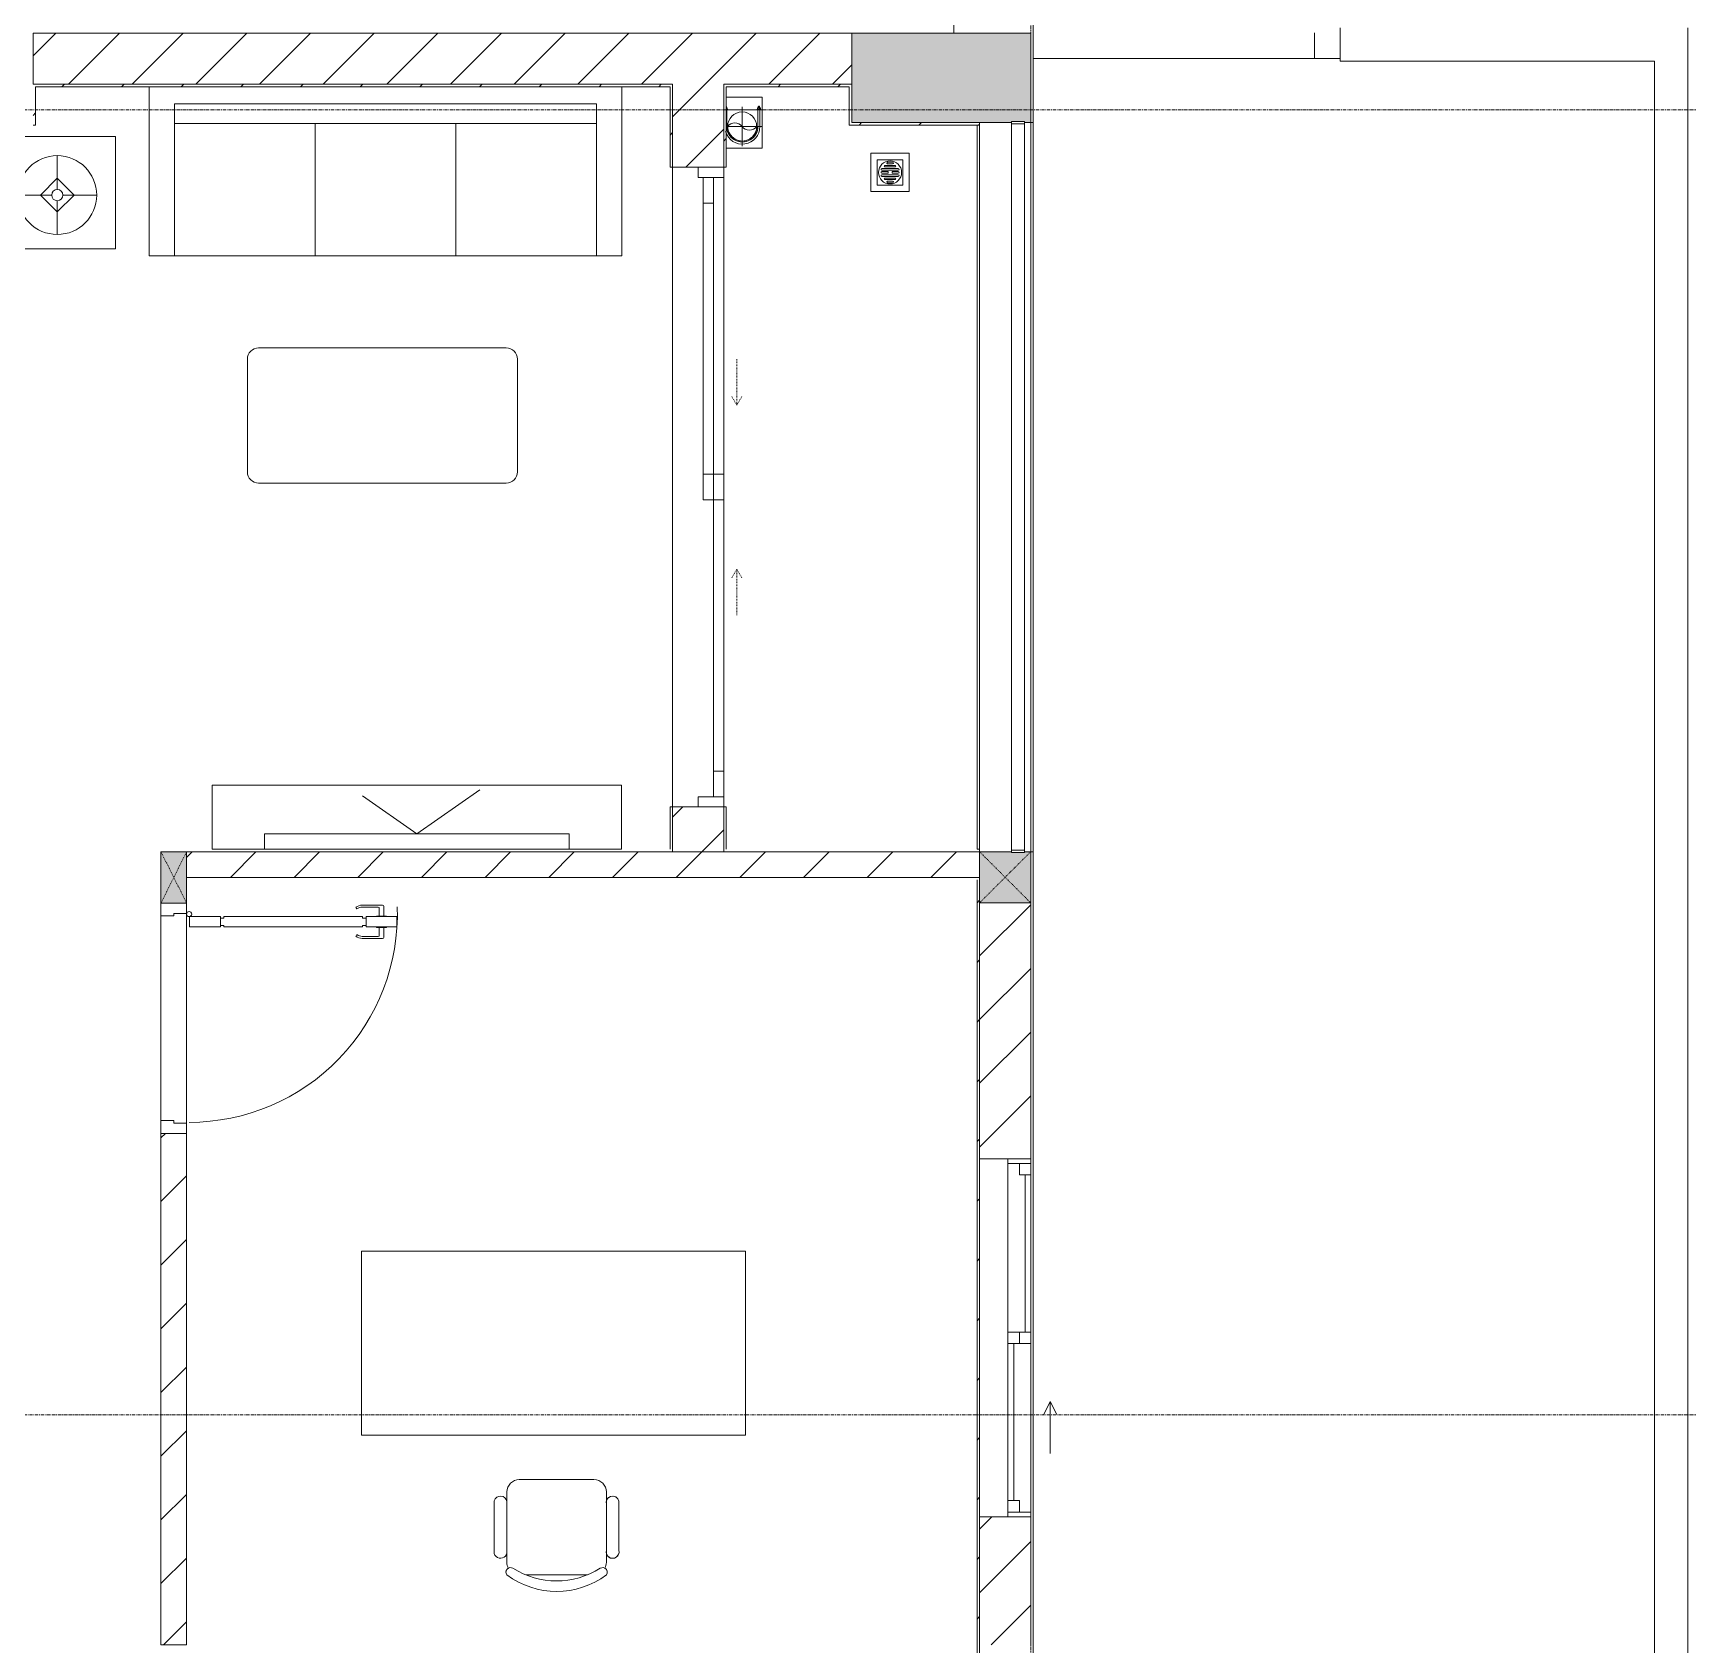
# Model space of a CAD drawing. Header units: millimetres. Extents: x 5356 to 209803, y -16346 to 109894.
# Drawn here: x 123353 to 129822, y 27537 to 33837 of the extents above; entities that cross this region are included whole.
import ezdxf

# ---------------------------------------------------------------- set-up
doc = ezdxf.new("R2010")
doc.units = ezdxf.units.MM
for name, pattern in [('Dash', [6, 3, -3]), ('Grid Line', [22.225, 12.7, -3.175, 3.175, -3.175]), ('IMPORT-CENTER _3_', [10.16, 6.35, -1.27, 1.27, -1.27])]:
    doc.linetypes.add(name, pattern=pattern)
for name, color, linetype, lineweight in [('0-1', 7, 'Continuous', 5), ('A-DETL-GENF-1', 9, 'Continuous', 9), ('A-DOOR', 31, 'Continuous', 9), ('A-DOOR-1', 9, 'Continuous', 9), ('A-DOOR-FRAM', 31, 'Continuous', 9), ('A-DOOR-HDLN', 31, 'Dash', 9), ('A-FLOR', 192, 'Continuous', 9), ('A-FLOR-1', 9, 'Continuous', 9), ('A-FLOR-HRAL', 11, 'Continuous', 9), ('A-GLAZ', 151, 'Continuous', 9), ('A-WALL', 113, 'Continuous', 9), ('A-WALL-1', 253, 'Continuous', 18), ('A-WALL-2', 9, 'Continuous', 9), ('A-WALL-3', 113, 'Continuous', 18), ('A-WALL-PATT-1', 10, 'Continuous', 9), ('A-WALL-PATT-2', 9, 'Continuous', 9), ('A-WALL-PATT-3', 111, 'Continuous', 9), ('G-IMPT', 8, 'Continuous', 9), ('G-IMPT-2', 8, 'IMPORT-CENTER _3_', 9), ('I-FURN', 30, 'Continuous', 9), ('I-FURN-1', 9, 'Continuous', 9), ('I-WALL-1', 253, 'Continuous', 18), ('I-WALL-2', 9, 'Continuous', 9), ('M-EQPM', 50, 'Continuous', 9), ('S-BEAM-1', 9, 'Continuous', 9), ('S-COLS', 52, 'Continuous', 9), ('S-COLS-1', 254, 'Continuous', 5), ('S-COLS-2', 253, 'Continuous', 18), ('S-COLS-3', 9, 'Continuous', 9), ('S-COLS-4', 52, 'Continuous', 18), ('S-COLS-5', 52, 'Dash', 9), ('S-COLS-HDLN', 52, 'Dash', 9), ('S-COLS-HDLN-1', 9, 'Dash', 9), ('S-GRID-1', 1, 'Grid Line', 9)]:
    doc.layers.add(name, color=color, linetype=linetype, lineweight=lineweight)
pattern_1 = [(45, (0, 0), (-124.4508, 124.4508), [])]
pattern_2 = [(45, (0, 0), (-116.67262, 116.67262), [])]

# ---------------------------------------------------------------- blocks, each defined once
blk = doc.blocks.new('NCV_TKTC_KET CAU_rvt-1-TKCS_MB ĐỊNH VỊ MỐC TỌA ĐỘ CÔNG TRÌNH')
at = {"layer": 'S-COLS-1'}
blk.add_hatch(color=256, dxfattribs=at).paths.add_polyline_path([(127252.6, 33486.9), (127252.6, 33836.9), (126552.6, 33836.9), (126552.6, 33486.9), (127177.6, 33486.9), (127177.6, 33491.9), (127227.6, 33491.9), (127227.6, 33486.9)])
at = {"layer": 'S-BEAM-1'}
blk.add_line((126952.6, 33946.9), (126952.6, 33836.9), dxfattribs=at)
at = {"layer": 'S-COLS-2'}
for p, q in [((127252.6, 33836.9), (126552.6, 33836.9)), ((126552.6, 33836.9), (126552.6, 33486.9)), ((127252.6, 33486.9), (127252.6, 33836.9)), ((126552.6, 33486.9), (127177.6, 33486.9)), ((127227.6, 33486.9), (127252.6, 33486.9))]:
    blk.add_line(p, q, dxfattribs=at)
blk = doc.blocks.new('DOOR_CW_01 CANH MO-PANEL KINH - DIW_01-900x2200-CỬA GỖ VÂN LAMINATE-553393-TKCS_MB ĐỊNH VỊ MỐC TỌA ĐỘ CÔNG TRÌNH')
at = {"layer": 'A-DETL-GENF-1'}
for p, q in [((-397, 872), (-357, 872)), ((-397, 752), (-397, 872)), ((-357, 872), (-357, 752)), ((-442, 737), (-442, 816.5)), ((-399, 820.5), (-438, 820.5)), ((-434, 799.5), (-434, 737)), ((-399, 803.5), (-430, 803.5)), ((-399, 831.8), (-397, 831.8)), ((-399, 792.2), (-399, 831.8)), ((-397, 792.2), (-399, 792.2)), ((-397, 792.2), (-397, 831.8)), ((-357, 792.2), (-357, 831.8)), ((-355, 831.8), (-357, 831.8)), ((-357, 792.2), (-355, 792.2)), ((-355, 792.2), (-355, 831.8)), ((-355, 820.5), (-316, 820.5)), ((-355, 803.5), (-324, 803.5)), ((-320, 799.5), (-320, 737)), ((-312, 737), (-312, 816.5)), ((-433.9, 711.2), (-427.3, 715.8)), ((-357, 752), (-397, 752)), ((-397, 738), (-391, 738)), ((-397, 738), (-397, 196)), ((-363, 752), (-391, 752)), ((-391, 752), (-391, 738)), ((-363, 738), (-363, 752)), ((-357, 738), (-363, 738)), ((-357, 196), (-357, 738)), ((-320.1, 711.2), (-326.7, 715.8)), ((-397, 196), (-391, 196)), ((-391, 196), (-391, 182)), ((-357, 196), (-363, 196)), ((-363, 182), (-363, 196)), ((-357, 182), (-397, 182)), ((-397, 182), (-397, 62)), ((-391, 182), (-363, 182)), ((-357, 62), (-357, 182)), ((-397, 62), (-357, 62))]:
    blk.add_line(p, q, dxfattribs=at)
blk.add_circle((-407, 60), 10, dxfattribs=at)
for centre, radius, start, end in [((-407, 60), 814, 360, 92), ((-438, 816.5), 4, 90, 180), ((-430, 799.5), 4, 90, 180), ((-324, 799.5), 4, 360, 90), ((-316, 816.5), 4, 0, 90), ((-397, 737), 45, 180, 215), ((-397, 737), 37, 180, 215), ((-357, 737), 37, 325, 0), ((-357, 737), 45, 325, 0)]:
    blk.add_arc(centre, radius, start, end, dxfattribs=at)
at = {"layer": 'A-DOOR-1'}
for p, q in [((-410, 50), (-450, 50)), ((-450, 50), (-450, -50)), ((-410, 0), (-410, 50)), ((-400, 0), (-410, 0)), ((-407, 50), (-382, 50)), ((-400, -50), (-400, 0)), ((410, 0), (400, 0)), ((400, 0), (400, -50)), ((450, 50), (410, 50)), ((410, 50), (410, 0)), ((450, -50), (450, 50)), ((-450, -50), (-400, -50)), ((400, -50), (450, -50))]:
    blk.add_line(p, q, dxfattribs=at)
blk = doc.blocks.new('BAN LV A - BAN LV A_dwg_ban hoc2-348006-TKCS_MB ĐỊNH VỊ MỐC TỌA ĐỘ CÔNG TRÌNH')
at = {"layer": 'I-FURN'}
for p, q in [((-194.4, 388.8), (-194.4, 113.4)), ((145.8, 437.4), (-145.8, 437.4)), ((194.4, 113.4), (194.4, 388.8)), ((-243, 354.4), (-243, 162)), ((194.4, 351.4), (194.4, 150.8)), ((243.7, 162), (243.7, 354.4)), ((-120.5, 64.8), (120.5, 64.8))]:
    blk.add_line(p, q, dxfattribs=at)
at = {"layer": 'I-FURN', "flags": 128}
blk.add_lwpolyline([(-737.8, 610.5), (-737.8, 1330.5), (-154.9, 1330.5), (762.2, 1330.5), (762.2, 610.5)], close=True, dxfattribs=at)
at = {"layer": 'I-FURN'}
for centre, radius, start, end in [((-145.8, 388.8), 48.6, 90, 180), ((145.8, 388.8), 48.6, 360, 90), ((-218.7, 347.3), 25.3, 343.7398, 163.7398), ((219.4, 347.3), 25.3, 16.2602, 170.70537), ((-218.7, 154.9), 25.3, 163.7398, 16.2602), ((219.4, 154.9), 25.3, 189.29463, 16.2602), ((-180.2, 75.4), 17.8, 57.97259, 216.69006), ((-145.8, 113.4), 48.6, 180, 207.58444), ((0, 324), 324, 233.1301, 306.8699), ((0, 359.3), 318.2, 237.57575, 302.42425), ((180.2, 75.4), 17.8, 323.30994, 122.02741), ((145.8, 113.4), 48.6, 332.41556, 0)]:
    blk.add_arc(centre, radius, start, end, dxfattribs=at)
blk = doc.blocks.new('BAN LV A - BAN LV A_dwg-348005-TKCS_MB ĐỊNH VỊ MỐC TỌA ĐỘ CÔNG TRÌNH')
at = {"extrusion": (0, 0, -1), "zscale": -1, "rotation": 180}
blk.add_blockref('BAN LV A - BAN LV A_dwg_ban hoc2-348006-TKCS_MB ĐỊNH VỊ MỐC TỌA ĐỘ CÔNG TRÌNH', (-729, 1383.7), dxfattribs=at)
blk = doc.blocks.new('BAN LV A - BAN LV A-348231-TKCS_MB ĐỊNH VỊ MỐC TỌA ĐỘ CÔNG TRÌNH')
at = {"layer": 'I-FURN-1'}
for p, q in [((534.6, 1270.3), (534.6, 1235.9)), ((923.4, 1232.9), (923.4, 1270.3)), ((486, 1221.7), (486, 1029.3)), ((972.7, 1029.3), (972.7, 1221.7)), ((534.6, 1029.3), (534.6, 994.9)), ((923.4, 994.9), (923.4, 1032.3)), ((583.2, 946.3), (874.8, 946.3)), ((1491.2, 773.2), (-8.8, 773.2)), ((-8.8, 773.2), (-8.8, 53.2)), ((1491.2, 53.2), (1491.2, 773.2)), ((-8.8, 53.2), (1491.2, 53.2))]:
    blk.add_line(p, q, dxfattribs=at)
for centre, radius, start, end in [((729, 1059.7), 324, 53.1301, 126.8699), ((548.9, 1308.3), 17.8, 143.30994, 240.59603), ((909.2, 1308.3), 17.8, 299.40397, 36.69006), ((510.3, 1228.8), 25.3, 16.2602, 196.2602), ((583.2, 1270.3), 48.6, 152.41556, 180), ((874.8, 1270.3), 48.6, 360, 27.58444), ((948.4, 1228.8), 25.3, 343.7398, 170.70537), ((510.3, 1036.4), 25.3, 196.2602, 343.7398), ((583.2, 994.9), 48.6, 180, 270), ((874.8, 994.9), 48.6, 270, 360), ((948.4, 1036.4), 25.3, 189.29463, 343.7398)]:
    blk.add_arc(centre, radius, start, end, dxfattribs=at)
blk.add_blockref('BAN LV A - BAN LV A_dwg-348005-TKCS_MB ĐỊNH VỊ MỐC TỌA ĐỘ CÔNG TRÌNH', (0, 0))
blk = doc.blocks.new('G1_SOF - BO TRU - 100x200-V63-TKCS_MB ĐỊNH VỊ MỐC TỌA ĐỘ CÔNG TRÌNH')
at = {"layer": 'S-COLS-3'}
blk.add_hatch(color=256, dxfattribs=at).paths.add_polyline_path([(50, -100), (50, 100), (-50, 100), (-50, -100)])
at = {"layer": 'S-COLS-2'}
for p, q in [((50, 100), (-50, 100)), ((-50, 100), (-50, -100)), ((50, -100), (50, 100)), ((-50, -100), (50, -100))]:
    blk.add_line(p, q, dxfattribs=at)
at = {"layer": 'S-COLS-HDLN-1'}
for p, q in [((50, 100), (-50, -100)), ((-50, 100), (50, -100))]:
    blk.add_line(p, q, dxfattribs=at)
blk = doc.blocks.new('LOBBY_SOFA_1 - LOBBY_SOFA_1-850634-TKCS_MB ĐỊNH VỊ MỐC TỌA ĐỘ CÔNG TRÌNH')
at = {"layer": 'I-FURN'}
for p, q in [((-2556, 0), (-2556, -660)), ((-708, -660), (-708, 0)), ((-2457, -66), (-2457, -660)), ((-807, -66), (-2457, -66)), ((-807, -660), (-807, -66)), ((-3128.2, -193.5), (-2688.2, -193.5)), ((-3128.2, -633.5), (-3128.2, -193.5)), ((-2688.2, -193.5), (-2688.2, -633.5)), ((-807, -143), (-2457, -143)), ((-1907, -143), (-1907, -660)), ((-1357, -143), (-1357, -660)), ((-2915.4, -269), (-2915.4, -401)), ((-2915.4, -357), (-2981.4, -423)), ((-2849.4, -423), (-2915.4, -357)), ((-2937.4, -423), (-3069.4, -423)), ((-2981.4, -423), (-2915.4, -489)), ((-2915.4, -489), (-2849.4, -423)), ((-2915.4, -445), (-2915.4, -577)), ((-2893.4, -423), (-2761.4, -423)), ((-2688.2, -633.5), (-3128.2, -633.5)), ((-2556, -660), (-708, -660)), ((-1160.3, -1020.5), (-2128.3, -1020.5)), ((-2172.3, -1064.5), (-2172.3, -1504.5)), ((-1116.3, -1504.5), (-1116.3, -1064.5)), ((-2128.3, -1548.5), (-1160.3, -1548.5))]:
    blk.add_line(p, q, dxfattribs=at)
for radius in [154, 22]:
    blk.add_circle((-2915.4, -423), radius, dxfattribs=at)
for centre, start, end in [((-2128.3, -1064.5), 90, 180), ((-1160.3, -1064.5), 0, 90), ((-2128.3, -1504.5), 180, 270), ((-1160.3, -1504.5), 270, 0)]:
    blk.add_arc(centre, 44, start, end, dxfattribs=at)
at = {"layer": 'I-FURN-1'}
for p, q in [((-2556, 0), (-2556, -660)), ((-708, -660), (-708, 0)), ((-2688.2, -193.5), (-3128.2, -193.5)), ((-3128.2, -193.5), (-3128.2, -633.5)), ((-2688.2, -633.5), (-2688.2, -193.5)), ((-3128.2, -633.5), (-2688.2, -633.5)), ((-2556, -660), (-708, -660)), ((-1160.3, -1020.5), (-2128.3, -1020.5)), ((-2172.3, -1064.5), (-2172.3, -1504.5)), ((-1116.3, -1504.5), (-1116.3, -1064.5)), ((-2128.3, -1548.5), (-1160.3, -1548.5))]:
    blk.add_line(p, q, dxfattribs=at)
for centre, start, end in [((-2128.3, -1064.5), 90, 180), ((-1160.3, -1064.5), 0, 90), ((-2128.3, -1504.5), 180, 270), ((-1160.3, -1504.5), 270, 0)]:
    blk.add_arc(centre, 44, start, end, dxfattribs=at)
blk = doc.blocks.new('RES_BAN AN - RES_BAN AN-V87-TKCS_MB ĐỊNH VỊ MỐC TỌA ĐỘ CÔNG TRÌNH')
at = {"layer": 'I-FURN-1'}
for p, q in [((1600, 0), (0, 0)), ((0, 0), (0, -250)), ((1600, -250), (1600, 0)), ((0, -250), (1600, -250))]:
    blk.add_line(p, q, dxfattribs=at)
blk = doc.blocks.new('KE TIVI-2 - KE TIVI-2-V88-TKCS_MB ĐỊNH VỊ MỐC TỌA ĐỘ CÔNG TRÌNH')
at = {"layer": 'I-FURN-1'}
for p, q in [((-595.6, 0), (-595.6, -60)), ((595.6, 0), (-595.6, 0)), ((-595.6, -60), (595.6, -60)), ((0, -60), (-245.7, -232.1)), ((213, -209.1), (0, -60)), ((595.6, -60), (595.6, 0))]:
    blk.add_line(p, q, dxfattribs=at)
blk = doc.blocks.new('NCV_TKTC_TANG 1_rvt-1-TKCS_MB ĐỊNH VỊ MỐC TỌA ĐỘ CÔNG TRÌNH')
at = {"layer": 'A-WALL-PATT-1'}
h = blk.add_hatch(dxfattribs=at)
h.set_pattern_fill('FP_2', color=256, style=0, pattern_type=2)
h.set_pattern_definition(pattern_1)
h.paths.add_polyline_path([(127052.6, 30536.9), (127052.6, 30636.9), (123952.6, 30636.9), (123952.6, 30536.9), (126399.8, 30536.9)])
h = blk.add_hatch(dxfattribs=at)
h.set_pattern_fill('FP_2', color=256, style=0, pattern_type=2)
h.set_pattern_definition(pattern_1)
h.paths.add_polyline_path([(123952.6, 27537.4), (123952.6, 29536.5), (123852.6, 29536.5), (123852.6, 27537.4)])
h.paths.add_polyline_path([(123952.6, 30436.5), (123952.6, 30436.9), (123902.6, 30436.5)])
at = {"layer": 'A-WALL-PATT-2'}
h = blk.add_hatch(dxfattribs=at)
h.set_pattern_fill('FP_3', color=256, style=0, pattern_type=2)
h.set_pattern_definition(pattern_2)
h.paths.add_polyline_path([(125842.6, 33626.9), (125852.6, 33626.9), (125852.6, 33636.9), (123352.6, 33636.9), (123352.6, 33626.9), (125794.5, 33626.9)])
h = blk.add_hatch(dxfattribs=at)
h.set_pattern_fill('FP_3', color=256, style=0, pattern_type=2)
h.set_pattern_definition(pattern_2)
h.paths.add_polyline_path([(123362.6, 33476.9), (123362.6, 33626.9), (123352.6, 33626.9), (123352.6, 33476.9)])
h = blk.add_hatch(dxfattribs=at)
h.set_pattern_fill('FP_3', color=256, style=0, pattern_type=2)
h.set_pattern_definition(pattern_2)
h.paths.add_polyline_path([(125842.6, 30646.9), (125852.6, 30646.9), (125852.6, 30813.1), (125842.6, 30813.1)])
h.paths.add_polyline_path([(125852.6, 33313.1), (125852.6, 33626.9), (125842.6, 33626.9), (125842.6, 33313.1)])
h = blk.add_hatch(dxfattribs=at)
h.set_pattern_fill('FP_3', color=256, style=0, pattern_type=2)
h.set_pattern_definition(pattern_2)
h.paths.add_polyline_path([(126052.6, 30646.9), (126062.6, 30646.9), (126062.6, 30812.4), (126052.6, 30812.4)])
h.paths.add_polyline_path([(126052.6, 33312.4), (126062.6, 33312.4), (126062.6, 33636.9), (126052.6, 33636.9), (126052.6, 33460)])
h = blk.add_hatch(dxfattribs=at)
h.set_pattern_fill('FP_3', color=256, style=0, pattern_type=2)
h.set_pattern_definition(pattern_2)
h.paths.add_polyline_path([(126552.6, 33626.9), (126552.6, 33636.9), (126062.6, 33636.9), (126062.6, 33626.9), (126542.6, 33626.9)])
h = blk.add_hatch(dxfattribs=at)
h.set_pattern_fill('FP_3', color=256, style=0, pattern_type=2)
h.set_pattern_definition(pattern_2)
h.paths.add_polyline_path([(127052.6, 33476.9), (127052.6, 33486.9), (126542.6, 33486.9), (126542.6, 33476.9)])
h = blk.add_hatch(dxfattribs=at)
h.set_pattern_fill('FP_3', color=256, style=0, pattern_type=2)
h.set_pattern_definition(pattern_2)
h.paths.add_polyline_path([(127042.6, 27446.9), (127052.6, 27446.9), (127052.6, 30536.9), (127042.6, 30536.9), (127042.6, 28037.4)])
at = {"layer": 'A-FLOR-1'}
for p, q in [((125852.6, 30813.1), (125852.6, 33312.4)), ((125852.6, 33312.4), (125852.6, 30813.1)), ((126052.6, 32112.4), (126052.6, 33272.4)), ((125852.6, 30813.1), (125952.6, 30813.1)), ((123852.6, 29586.5), (123852.6, 30386.5)), ((123952.6, 30396.5), (123952.6, 29576.5))]:
    blk.add_line(p, q, dxfattribs=at)
at = {"layer": 'A-WALL-1'}
for p, q in [((127052.6, 30636.9), (123952.6, 30636.9)), ((127052.6, 30536.9), (127052.6, 30636.9)), ((123952.6, 30536.9), (127052.6, 30536.9)), ((123852.6, 27537.4), (123952.6, 27537.4))]:
    blk.add_line(p, q, dxfattribs=at)
at = {"layer": 'A-WALL-2'}
for p, q in [((123852.6, 29586.5), (123852.6, 30386.5)), ((123952.6, 30396.5), (123952.6, 29576.5)), ((123852.6, 29536.5), (123852.6, 27537.4)), ((123952.6, 27537.4), (123952.6, 29536.5))]:
    blk.add_line(p, q, dxfattribs=at)
at = {"layer": 'I-WALL-1'}
for p, q in [((125852.6, 33636.9), (123352.6, 33636.9)), ((123362.6, 33626.9), (125842.6, 33626.9)), ((123362.6, 33476.9), (123362.6, 33626.9)), ((125842.6, 33626.9), (125842.6, 33313.1)), ((125852.6, 33626.9), (125852.6, 33636.9)), ((125852.6, 33313.1), (125852.6, 33626.9)), ((126062.6, 33636.9), (126052.6, 33636.9)), ((126052.6, 33636.9), (126052.6, 33312.4)), ((126552.6, 33636.9), (126062.6, 33636.9)), ((126062.6, 33312.4), (126062.6, 33626.9)), ((126062.6, 33626.9), (126542.6, 33626.9)), ((126542.6, 33626.9), (126542.6, 33486.9)), ((126552.6, 33626.9), (126552.6, 33636.9)), ((126552.6, 33486.9), (126552.6, 33626.9)), ((123352.6, 33476.9), (123362.6, 33476.9)), ((126542.6, 33486.9), (126542.6, 33476.9)), ((126542.6, 33476.9), (127052.6, 33476.9)), ((127052.6, 33486.9), (126552.6, 33486.9)), ((127052.6, 33476.9), (127052.6, 33486.9)), ((125842.6, 33313.1), (125852.6, 33313.1)), ((126052.6, 33312.4), (126062.6, 33312.4)), ((125852.6, 30813.1), (125842.6, 30813.1)), ((125842.6, 30813.1), (125842.6, 30646.9)), ((125852.6, 30646.9), (125852.6, 30813.1)), ((126062.6, 30812.4), (126052.6, 30812.4)), ((126052.6, 30812.4), (126052.6, 30646.9)), ((126062.6, 30646.9), (126062.6, 30812.4)), ((127052.6, 30536.9), (127042.6, 30536.9)), ((127052.6, 29437.4), (127052.6, 30536.9)), ((127042.6, 30526.9), (127042.6, 27446.9)), ((127052.6, 27446.9), (127052.6, 28037.4))]:
    blk.add_line(p, q, dxfattribs=at)
at = {"layer": 'I-WALL-2'}
for q in [(127042.6, 33476.9), (127052.6, 30646.9)]:
    blk.add_line((127042.6, 30646.9), q, dxfattribs=at)
at = {"layer": 'A-DOOR-1', "rotation": 269.9999999999996}
blk.add_blockref('DOOR_CW_01 CANH MO-PANEL KINH - DIW_01-900x2200-CỬA GỖ VÂN LAMINATE-553393-TKCS_MB ĐỊNH VỊ MỐC TỌA ĐỘ CÔNG TRÌNH', (123902.6, 29986.5), dxfattribs=at)
at = {"layer": 'I-FURN-1'}
blk.add_blockref('LOBBY_SOFA_1 - LOBBY_SOFA_1-850634-TKCS_MB ĐỊNH VỊ MỐC TỌA ĐỘ CÔNG TRÌNH', (126362.6, 33626.9), dxfattribs=at)
at = {"layer": 'I-FURN-1', "rotation": 180}
for name, p in [('RES_BAN AN - RES_BAN AN-V87-TKCS_MB ĐỊNH VỊ MỐC TỌA ĐỘ CÔNG TRÌNH', (125652.9, 30646.9)), ('KE TIVI-2 - KE TIVI-2-V88-TKCS_MB ĐỊNH VỊ MỐC TỌA ĐỘ CÔNG TRÌNH', (124852.9, 30646.9)), ('BAN LV A - BAN LV A-348231-TKCS_MB ĐỊNH VỊ MỐC TỌA ĐỘ CÔNG TRÌNH', (126128.2, 29129.7))]:
    blk.add_blockref(name, p, dxfattribs=at)
at = {"layer": 'S-COLS-3', "rotation": 180}
blk.add_blockref('G1_SOF - BO TRU - 100x200-V63-TKCS_MB ĐỊNH VỊ MỐC TỌA ĐỘ CÔNG TRÌNH', (123902.6, 30536.9), dxfattribs=at)
blk = doc.blocks.new('1_FAMILY RVT - W01-WxH 1400x1400xmm-389822-TKCS_MB ĐỊNH VỊ MỐC TỌA ĐỘ CÔNG TRÌNH')
at = {"layer": 'A-GLAZ'}
for p, q in [((248.4, 172.39), (299.2, 197.79)), ((248.4, 172.39), (299.2, 146.99)), ((248.4, 172.39), (451.6, 172.39)), ((-700, 96.19), (-700, -103.81)), ((700, 96.19), (-700, 96.19)), ((-700, 96.19), (-636.5, 96.19)), ((-680.95, 96.19), (-680.95, 7.29)), ((-636.5, 96.19), (-22.225, 96.19)), ((-636.5, 96.19), (-636.5, 51.74)), ((-636.5, 73.965), (-22.225, 73.965)), ((-22.225, 7.29), (-22.225, 96.19)), ((-22.225, 96.19), (22.225, 96.19)), ((22.225, 96.19), (680.95, 96.19)), ((22.225, 96.19), (22.225, 7.29)), ((680.95, 96.19), (700, 96.19)), ((680.95, 96.19), (680.95, 7.29)), ((700, -103.81), (700, 96.19)), ((-700, 7.29), (-680.95, 7.29)), ((-636.5, 51.74), (-680.95, 51.74)), ((-680.95, 7.29), (-22.225, 7.29)), ((22.225, 51.74), (-22.225, 51.74)), ((-22.225, 7.29), (22.225, 7.29)), ((22.225, 29.515), (636.5, 29.515)), ((22.225, 7.29), (636.5, 7.29)), ((636.5, 51.74), (636.5, 7.29)), ((680.95, 51.74), (636.5, 51.74)), ((636.5, 7.29), (700, 7.29)), ((-700, -103.81), (700, -103.81))]:
    blk.add_line(p, q, dxfattribs=at)
blk = doc.blocks.new('TKTC_XREF_251221_MB TANG 1 - TKTC_XREF_260130_MB TANG 1_dwg_THU NUOC - THU NUOC-444531-TKCS_MB TẦNG 1-4202124-TKCS_MB ĐỊNH VỊ MỐC TỌA ĐỘ CÔNG TRÌNH')
at = {"layer": 'M-EQPM'}
for p, q in [((-23.3, 10.8), (40.9, 10.8)), ((40.9, 4.8), (-23.3, 4.8)), ((-11, 23.3), (28.5, 23.3)), ((28.5, 17.3), (-11, 17.3)), ((-1.1, 35.6), (18.5, 35.6)), ((18.5, 29.6), (-1.1, 29.6)), ((-23.3, -13.6), (40.9, -13.6)), ((40.9, -19.6), (-23.3, -19.6)), ((-11, -26.1), (28.5, -26.1)), ((28.5, -32.1), (-11, -32.1)), ((-1.1, -38.5), (18.5, -38.5)), ((18.5, -44.5), (-1.1, -44.5))]:
    blk.add_line(p, q, dxfattribs=at)
at = {"layer": 'M-EQPM', "flags": 128}
for points in [[(83.7, -79.4), (83.7, 70.6), (-66.3, 70.6), (-66.3, -79.4)], [(58.7, -54.4), (58.7, 45.6), (-41.3, 45.6), (-41.3, -54.4)]]:
    blk.add_lwpolyline(points, close=True, dxfattribs=at)
for points in [[(-23.3, -1.2), (0.7, -1.2), (0.7, -7.2), (-23.3, -7.2)], [(40.9, -7.2), (16.7, -7.2), (16.7, -1.2), (40.9, -1.2)]]:
    blk.add_lwpolyline(points, dxfattribs=at)
at = {"layer": 'M-EQPM'}
for centre, radius, start, end in [((8.7, -4.4), 45, 360, 180), ((8.7, -4.4), 45, 360, 180), ((-23.3, 7.8), 3, 90, 270), ((-11, 20.3), 3, 90, 270), ((-1.1, 32.6), 3, 90, 270), ((18.5, 32.6), 3, 270, 90), ((28.5, 20.3), 3, 270, 90), ((40.9, 7.8), 3, 270, 90), ((8.7, -4.4), 45, 180, 360), ((8.7, -4.4), 45, 180, 360), ((-23.3, -4.2), 3, 90, 270), ((-23.3, -16.6), 3, 90, 270), ((-11, -29.1), 3, 90, 270), ((-1.1, -41.5), 3, 90, 270), ((18.5, -41.5), 3, 270, 90), ((28.5, -29.1), 3, 270, 90), ((40.9, -4.2), 3, 270, 90), ((40.9, -16.6), 3, 270, 90)]:
    blk.add_arc(centre, radius, start, end, dxfattribs=at)
blk = doc.blocks.new('TKTC_XREF_251221_MB TANG 1 - TKTC_XREF_260130_MB TANG 1_dwg_CUM U_DN100-V230-TKCS_MB ĐỊNH VỊ MỐC TỌA ĐỘ CÔNG TRÌNH')
at = {"layer": 'G-IMPT'}
blk.add_hatch(color=256, dxfattribs=at).paths.add_polyline_path([(61, 0), (58.9, -15.8), (52.8, -30.5), (43.1, -43.1), (30.5, -52.8), (12.1, -59.4), (0, -61), (0, -57), (14.8, -55.1), (28.5, -49.4), (40.3, -40.3), (49.4, -28.5), (55.1, -14.8), (57, 0), (55.1, 14.8), (49.4, 28.5), (40.3, 40.3), (28.5, 49.4), (12.1, 55.4), (0, 57), (0, 61), (15.8, 58.9), (30.5, 52.8), (43.1, 43.1), (52.8, 30.5), (58.9, 15.8)])
for p, q in [((-78.1, 62.4), (-72.7, 62.4)), ((-66.9, 62.1), (-71.7, 62.1)), ((-79.1, -63.4), (-79.1, -66.6)), ((-76.6, -63.4), (-76.6, -66.6)), ((-74.6, -63.4), (-74.6, -66.6)), ((-72.7, -60.7), (-72.7, -69.3)), ((-66.9, -62.1), (-71.7, -62.1)), ((-66.9, -67.9), (-71.7, -67.9)), ((-65, -69), (0, -69))]:
    blk.add_line(p, q, dxfattribs=at)
at = {"layer": 'G-IMPT', "flags": 128}
for points in [[(-71.7, 59.2), (-66.9, 59.2), (-66.9, 62.7)], [(-65, 62.7), (-65, 57.3), (-66.9, 57.3), (-66.9, 59.2)], [(-65, 61), (0, 61), (0, 57)], [(-72.7, -62.4), (-78.1, -62.4), (-78.1, -67.6), (-72.7, -67.6)], [(-71.7, -70.8), (-66.9, -70.8), (-66.9, -59.2), (-71.7, -59.2)], [(-66.9, -59.2), (-66.9, -57.3), (-65, -57.3), (-65, -72.7), (-66.9, -72.7), (-66.9, -70.8)], [(-65, -61), (0, -61), (0, -57)]]:
    blk.add_lwpolyline(points, dxfattribs=at)
at = {"layer": 'G-IMPT'}
for centre, radius, start, end in [((0, 0), 69, 270, 72.91514), ((-71.1, 60.7), 1.56, 112.61986, 247.38014), ((0, 0), 61, 270, 90), ((0, 0), 57, 270, 90), ((-78.1, -63.4), 0.96, 90, 180), ((-71.1, -60.7), 1.56, 112.61986, 247.38014), ((-67.9, -65), 4.8, 143.1301, 216.8699), ((-78.1, -66.6), 0.96, 180, 270), ((-71.1, -69.3), 1.56, 112.61986, 247.38014)]:
    blk.add_arc(centre, radius, start, end, dxfattribs=at)
blk = doc.blocks.new('TKTC_XREF_251221_MB TANG 1 - TKTC_XREF_260130_MB TANG 1_dwg_$cc-V231-TKCS_MB ĐỊNH VỊ MỐC TỌA ĐỘ CÔNG TRÌNH')
at = {"layer": 'G-IMPT'}
blk.add_circle((0, 0), 0.5, dxfattribs=at)
for centre, radius, start, end in [((0, 0), 0.5, 90, 270), ((0.188, 0.25), 0.313, 126.8699, 233.1301), ((-0.188, -0.25), 0.313, 306.8699, 53.1301)]:
    blk.add_arc(centre, radius, start, end, dxfattribs=at)
at = {"layer": 'G-IMPT-2'}
for p, q in [((0, -0.543), (0, 0.673)), ((-0.673, 0), (0.673, 0))]:
    blk.add_line(p, q, dxfattribs=at)
blk = doc.blocks.new('TKTC_XREF_251221_MB TANG 1 - TKTC_XREF_260130_MB TANG 1_dwg-4202109-TKCS_MB ĐỊNH VỊ MỐC TỌA ĐỘ CÔNG TRÌNH')
at = {"layer": 'G-IMPT'}
blk.add_line((-77089.1, -367759.8), (-76948.4, -367759.8), dxfattribs=at)
at = {"layer": 'G-IMPT', "flags": 128}
for points in [[(-76948.4, -367759.5), (-76948.7, -367809.5), (-77089.1, -367809.5)], [(-77089.1, -367959.3), (-76948.6, -367959.3), (-76948.6, -367809.7), (-77089.1, -367809.7)]]:
    blk.add_lwpolyline(points, dxfattribs=at)
at = {"extrusion": (0, 0, -1)}
for name, p, xscale, yscale, zscale, rotation in [('TKTC_XREF_251221_MB TANG 1 - TKTC_XREF_260130_MB TANG 1_dwg_CUM U_DN100-V230-TKCS_MB ĐỊNH VỊ MỐC TỌA ĐỘ CÔNG TRÌNH', (77026.5, -367874.6), 0.9975000000000006, 0.9975000000000006, -0.9975000000000006, 270.0009913382947), ('TKTC_XREF_251221_MB TANG 1 - TKTC_XREF_260130_MB TANG 1_dwg_$cc-V231-TKCS_MB ĐỊNH VỊ MỐC TỌA ĐỘ CÔNG TRÌNH', (77027.4, -367874.6), 113.7150000000073, 113.7150000000073, -113.7150000000073, 89.99900866374671)]:
    blk.add_blockref(name, p, dxfattribs=dict(at, xscale=xscale, yscale=yscale, zscale=zscale, rotation=rotation))
at = {"extrusion": (0, 0, -1), "zscale": -1}
blk.add_blockref('TKTC_XREF_251221_MB TANG 1 - TKTC_XREF_260130_MB TANG 1_dwg_THU NUOC - THU NUOC-444531-TKCS_MB TẦNG 1-4202124-TKCS_MB ĐỊNH VỊ MỐC TỌA ĐỘ CÔNG TRÌNH', (76440.3, -368050), dxfattribs=at)
blk = doc.blocks.new('TKTC_XREF_251221_MB TANG 1 - TKTC_XREF_251221_MB TANG 1-2038492-TKCS_MB ĐỊNH VỊ MỐC TỌA ĐỘ CÔNG TRÌNH')
blk.add_blockref('TKTC_XREF_251221_MB TANG 1 - TKTC_XREF_260130_MB TANG 1_dwg-4202109-TKCS_MB ĐỊNH VỊ MỐC TỌA ĐỘ CÔNG TRÌNH', (169499.1, 384109.7))
blk = doc.blocks.new('G1_SOF - BO TRU - 200x200-3051103-TKCS_MB ĐỊNH VỊ MỐC TỌA ĐỘ CÔNG TRÌNH')
at = {"layer": 'S-COLS-HDLN'}
for p, q in [((-100, -100), (100, 100)), ((100, -100), (-100, 100))]:
    blk.add_line(p, q, dxfattribs=at)
blk = doc.blocks.new('Railing - 50 x 10mm-1251311-TKCS_MB ĐỊNH VỊ MỐC TỌA ĐỘ CÔNG TRÌNH')
at = {"layer": 'A-FLOR-HRAL'}
for p, q in [((25, 5), (-25, 5)), ((-25, 5), (-25, -5)), ((25, -5), (25, 5)), ((-25, -5), (25, -5))]:
    blk.add_line(p, q, dxfattribs=at)
blk = doc.blocks.new('Railing - Railing-3224988-TKCS_MB ĐỊNH VỊ MỐC TỌA ĐỘ CÔNG TRÌNH')
at = {"layer": 'A-FLOR-HRAL'}
for p, q in [((127177.6, 33481.9), (127177.6, 30644)), ((127227.6, 30644), (127227.6, 33481.9))]:
    blk.add_line(p, q, dxfattribs=at)
at = {"extrusion": (0, 0, -1), "zscale": -1}
for p in [(-127202.6, 33486.9), (-127202.6, 30639)]:
    blk.add_blockref('Railing - 50 x 10mm-1251311-TKCS_MB ĐỊNH VỊ MỐC TỌA ĐỘ CÔNG TRÌNH', p, dxfattribs=at)
blk = doc.blocks.new('DEG_02-DEG_03 - DEG_02-2500x2400mm-CỬA ĐI 02 CÁNH TRƯỢT-841416-TKCS_MB ĐỊNH VỊ MỐC TỌA ĐỘ CÔNG TRÌNH')
at = {"layer": 'A-DOOR'}
for p, q in [((-1210, -100), (-1210, -60)), ((-1210, -60), (-1110, -60)), ((-1110, -60), (-1110, -100)), ((-50, -60), (-1110, -60)), ((-50, -60), (-50, -20)), ((-50, -20), (50, -20)), ((50, -60), (-50, -60)), ((-50, -100), (-50, -60)), ((-50, -60), (50, -60)), ((50, -20), (50, -60)), ((1110, -20), (50, -20)), ((50, -60), (1110, -60)), ((50, -60), (50, -100)), ((1110, -60), (1110, -20)), ((1110, -20), (1210, -20)), ((1210, -60), (1110, -60)), ((1210, -20), (1210, -60)), ((-1110, -100), (-1210, -100)), ((-1110, -100), (-50, -100)), ((50, -100), (-50, -100))]:
    blk.add_line(p, q, dxfattribs=at)
at = {"layer": 'A-DOOR-FRAM'}
for p, q in [((-1250, 0), (-1210, 0)), ((-1250, -100), (-1250, 0)), ((-1210, 0), (-1210, -100)), ((1210, -100), (1210, 0)), ((1210, 0), (1250, 0)), ((1250, 0), (1250, -100)), ((-1210, -100), (-1250, -100)), ((1250, -100), (1210, -100))]:
    blk.add_line(p, q, dxfattribs=at)
at = {"layer": 'A-DOOR-HDLN'}
for p, q in [((-500.4, -151.1), (-320.4, -151.1)), ((-320.4, -151.1), (-355, -131.1)), ((-320.4, -151.1), (-355, -171.1)), ((320.4, -151.1), (355, -131.1)), ((320.4, -151.1), (355, -171.1)), ((500.4, -151.1), (320.4, -151.1))]:
    blk.add_line(p, q, dxfattribs=at)

msp = doc.modelspace()

# ---------------------------------------------------------------- hatches: boundary and pattern name
at = {"layer": 'A-WALL-PATT-3'}
h = msp.add_hatch(dxfattribs=at)
h.set_pattern_fill('FP_1', color=256, style=0, pattern_type=2)
h.set_pattern_definition(pattern_1)
h.paths.add_polyline_path([(126399.8, 33636.9), (126552.6, 33636.9), (126552.6, 33836.9), (123352.6, 33836.9), (123352.6, 33636.9), (126052.6, 33636.9)])
h = msp.add_hatch(dxfattribs=at)
h.set_pattern_fill('FP_1', color=256, style=0, pattern_type=2)
h.set_pattern_definition(pattern_1)
h.paths.add_polyline_path([(125952.6, 30637.5), (126052.6, 30637.5), (126052.6, 30812.4), (125852.6, 30812.4), (125852.6, 30637.5)])
h.paths.add_polyline_path([(125952.6, 33312.4), (126052.6, 33312.4), (126052.6, 33636.9), (125852.6, 33636.9), (125852.6, 33312.4)])
h = msp.add_hatch(dxfattribs=at)
h.set_pattern_fill('FP_1', color=256, style=0, pattern_type=2)
h.set_pattern_definition(pattern_1)
h.paths.add_polyline_path([(127252.6, 27536.9), (127252.6, 28037.4), (127052.6, 28037.4), (127052.6, 27536.9)])
h.paths.add_polyline_path([(127252.6, 29437.4), (127252.6, 30437.4), (127052.6, 30437.4), (127052.6, 29437.4)])
at = {"layer": 'S-COLS-1'}
msp.add_hatch(color=256, dxfattribs=at).paths.add_polyline_path([(127227.6, 30437.4), (127252.6, 30437.4), (127252.6, 30637.4), (127227.6, 30637.4), (127227.6, 30634), (127177.6, 30634), (127177.6, 30637.4), (127052.6, 30637.4), (127052.6, 30437.4), (127177.6, 30437.4)])

# ---------------------------------------------------------------- linework, layer by layer
at = {"layer": 'A-FLOR'}
for p, q in [((128462.6, 33857.4), (128462.6, 33727.4)), ((129821.6, 18236.9), (129821.6, 33857.4)), ((128361.6, 33737.4), (127262.6, 33737.4)), ((128462.6, 33727.4), (129691.6, 33727.4)), ((129691.6, 33727.4), (129691.6, 18236.9))]:
    msp.add_line(p, q, dxfattribs=at)
at = {"layer": 'A-WALL'}
for p, q in [((128361.6, 33737.4), (128361.6, 33837.4)), ((128462.6, 33737.4), (128361.6, 33737.4)), ((127052.6, 30637.4), (127052.6, 33476.9)), ((127252.6, 30637.4), (127252.6, 33486.9)), ((127262.6, 33486.9), (127262.6, 30637.4)), ((125852.6, 30813.1), (125852.6, 33312.4)), ((126052.6, 33272.4), (126052.6, 32112.4)), ((127252.6, 30437.4), (127052.6, 30437.4)), ((127252.6, 30437.4), (127252.6, 29437.4)), ((127252.6, 28037.4), (127252.6, 27536.9))]:
    msp.add_line(p, q, dxfattribs=at)
at = {"layer": 'A-WALL-3'}
for p, q in [((126552.6, 33836.9), (123352.6, 33836.9)), ((123352.6, 33836.9), (123352.6, 33636.9)), ((126552.6, 33636.9), (126552.6, 33836.9)), ((127252.6, 33841.9), (127252.6, 33486.9)), ((127262.6, 33486.9), (127262.6, 33887.4)), ((123352.6, 33636.9), (125852.6, 33636.9)), ((125852.6, 33636.9), (125852.6, 33312.4)), ((126052.6, 33636.9), (126552.6, 33636.9)), ((126052.6, 33312.4), (126052.6, 33636.9)), ((127252.6, 33486.9), (127262.6, 33486.9)), ((125852.6, 33312.4), (125952.6, 33312.4)), ((125952.6, 30812.4), (125852.6, 30812.4)), ((125852.6, 30812.4), (125852.6, 30637.5)), ((126052.6, 30637.5), (126052.6, 30812.4)), ((125852.6, 30637.5), (126052.6, 30637.5)), ((127252.6, 30637.4), (127252.6, 30437.4)), ((127262.6, 30637.4), (127252.6, 30637.4)), ((127262.6, 27326.9), (127262.6, 30637.4)), ((127052.6, 30437.4), (127052.6, 29437.4)), ((127052.6, 28037.4), (127052.6, 27536.9))]:
    msp.add_line(p, q, dxfattribs=at)
at = {"layer": 'S-COLS'}
msp.add_line((127052.6, 30437.4), (127252.6, 30437.4), dxfattribs=at)
at = {"layer": 'S-COLS-4'}
for p, q in [((127177.6, 30637.4), (127052.6, 30637.4)), ((127052.6, 30637.4), (127052.6, 30437.4)), ((127252.6, 30637.4), (127227.6, 30637.4)), ((127252.6, 30437.4), (127252.6, 30637.4))]:
    msp.add_line(p, q, dxfattribs=at)
at = {"layer": 'S-GRID-1'}
for p, q in [((127252.6, 20960.6), (127252.6, 80482.7)), ((131551.8, 33536.9), (29351.8, 33536.9)), ((131551.8, 28436.9), (29351.8, 28436.9))]:
    msp.add_line(p, q, dxfattribs=at)

# ---------------------------------------------------------------- block references
at = {"layer": '0-1'}
for name in ['NCV_TKTC_KET CAU_rvt-1-TKCS_MB ĐỊNH VỊ MỐC TỌA ĐỘ CÔNG TRÌNH', 'NCV_TKTC_TANG 1_rvt-1-TKCS_MB ĐỊNH VỊ MỐC TỌA ĐỘ CÔNG TRÌNH']:
    msp.add_blockref(name, (0, 0), dxfattribs=at)
at = {"layer": 'A-DOOR', "rotation": 90.0000000000001}
msp.add_blockref('DEG_02-DEG_03 - DEG_02-2500x2400mm-CỬA ĐI 02 CÁNH TRƯỢT-841416-TKCS_MB ĐỊNH VỊ MỐC TỌA ĐỘ CÔNG TRÌNH', (125952.6, 32062.4), dxfattribs=at)
at = {"layer": 'A-FLOR-HRAL'}
msp.add_blockref('Railing - Railing-3224988-TKCS_MB ĐỊNH VỊ MỐC TỌA ĐỘ CÔNG TRÌNH', (0, 0), dxfattribs=at)
at = {"layer": 'A-GLAZ', "rotation": 270}
msp.add_blockref('1_FAMILY RVT - W01-WxH 1400x1400xmm-389822-TKCS_MB ĐỊNH VỊ MỐC TỌA ĐỘ CÔNG TRÌNH', (127156.4, 28737.4), dxfattribs=at)
at = {"layer": 'M-EQPM'}
msp.add_blockref('TKTC_XREF_251221_MB TANG 1 - TKTC_XREF_251221_MB TANG 1-2038492-TKCS_MB ĐỊNH VỊ MỐC TỌA ĐỘ CÔNG TRÌNH', (33652.6, 17236.9), dxfattribs=at)
at = {"layer": 'S-COLS-5', "rotation": 180}
msp.add_blockref('G1_SOF - BO TRU - 200x200-3051103-TKCS_MB ĐỊNH VỊ MỐC TỌA ĐỘ CÔNG TRÌNH', (127152.6, 30537.4), dxfattribs=at)

doc.saveas('drawing.dxf')
